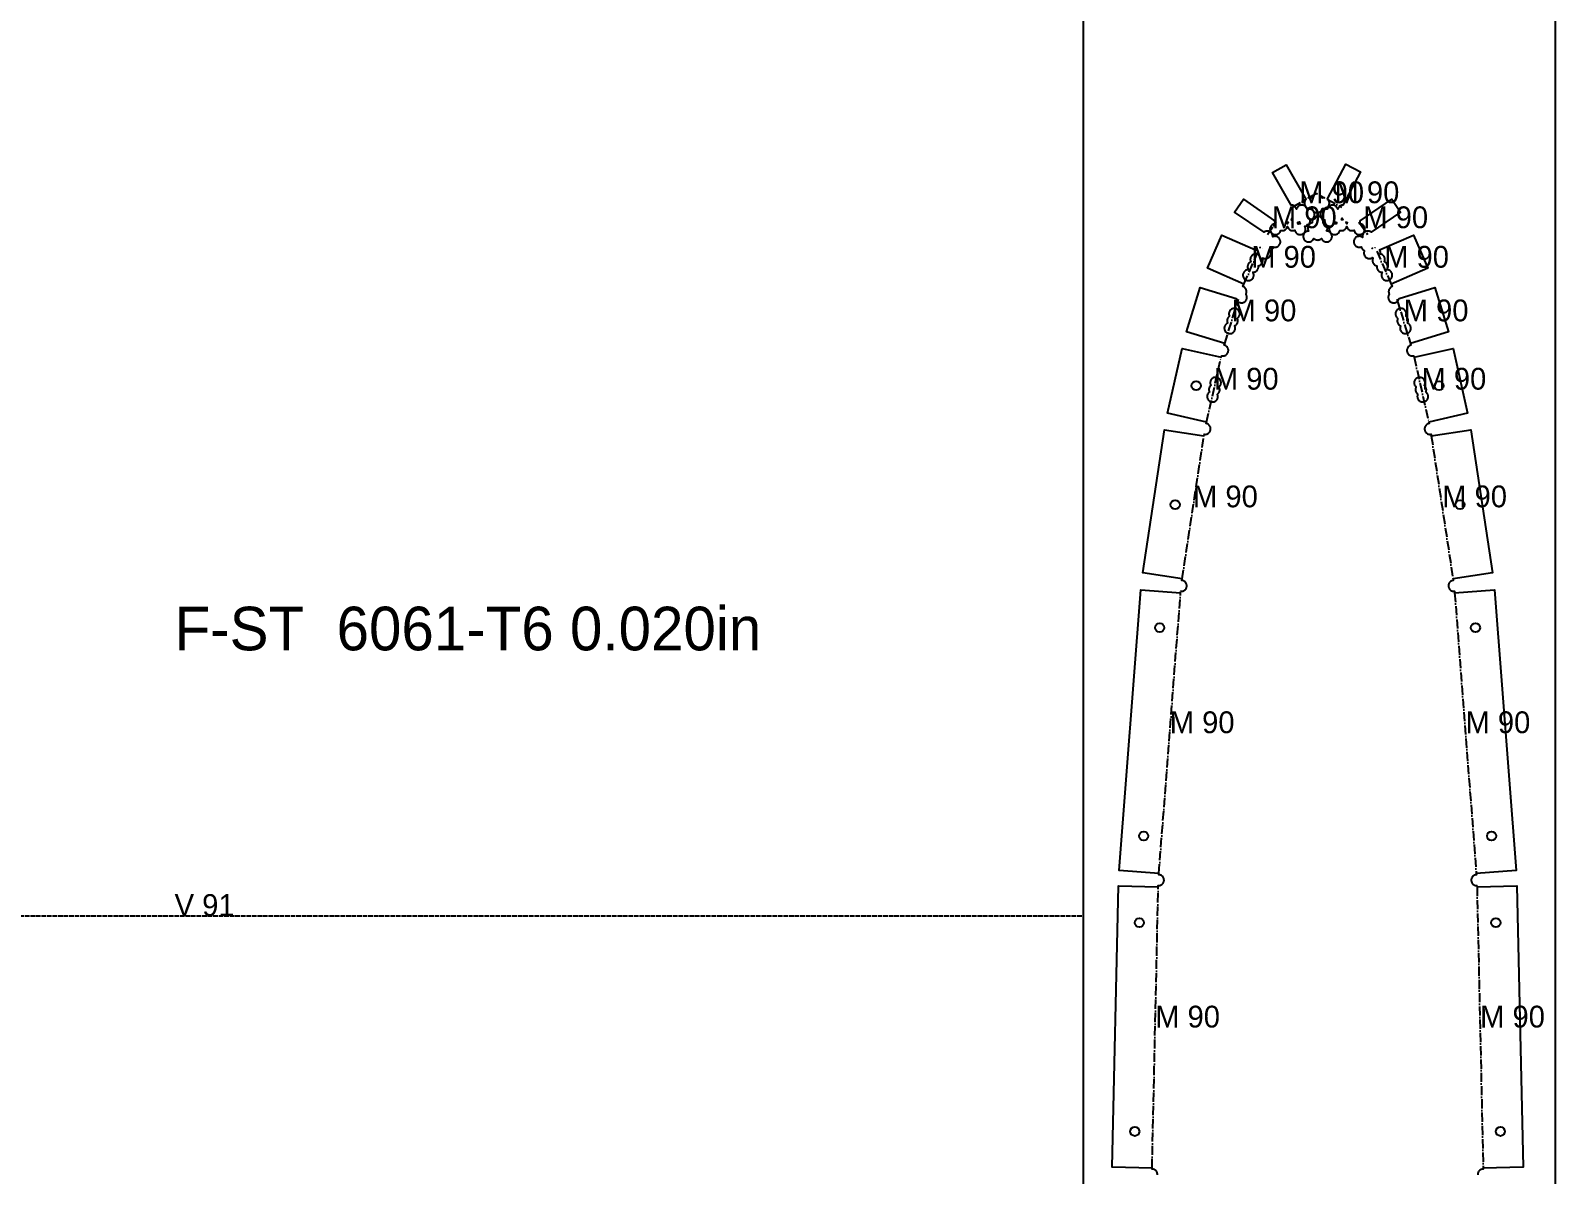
# Model space of a CAD drawing. Header units: millimetres. Extents: x 0 to 2536, y 0 to 1219.
# Drawn here: x 2018.3 to 2438, y 288.2 to 603 of the extents above; entities that cross this region are included whole.
import ezdxf

# ---------------------------------------------------------------- set-up
doc = ezdxf.new("R2010")
doc.units = ezdxf.units.MM
doc.linetypes.add('DASHDOT', pattern=[3.556, 2.54, -0.508, 0, -0.508])
doc.linetypes.add('DASHED', pattern=[1.524, 1.27, -0.254])
for name, color, linetype in [('CUT', 7, 'CONTINUOUS'), ('ETCH', 8, 'CONTINUOUS'), ('HOLE', 6, 'CONTINUOUS'), ('MOUNTAIN', 5, 'DASHDOT'), ('VALLEY', 1, 'DASHED')]:
    doc.layers.add(name, color=color, linetype=linetype)

msp = doc.modelspace()

# ---------------------------------------------------------------- linework, layer by layer
at = {"layer": 'CUT'}
for points in [[(1808, 0), (1808, 864.84), (2308, 864.84), (2308, 0), (1808, 0)], [(2371.91, 558.01), (2371.81, 557.98), (2372.14, 558.17), (2372.37, 558.05), (2372.35, 558.05), (2372.2, 558.05), (2372.05, 558.04), (2371.91, 558.01)], [(2370.98, 557.34), (2370.91, 557.21), (2370.85, 557.07), (2370.81, 556.93), (2370.8, 556.91), (2370.78, 556.92), (2370.63, 556.95), (2370.49, 556.97), (2370.34, 556.97), (2370.19, 556.96), (2370.05, 556.93), (2369.95, 556.9), (2371.24, 557.65), (2371.16, 557.57), (2371.06, 557.46), (2370.98, 557.34)], [(2373.72, 556.86), (2373.72, 556.9), (2373.68, 557.04), (2373.62, 557.18), (2373.55, 557.31), (2373.47, 557.43), (2373.43, 557.48), (2374.4, 556.97), (2374.37, 556.97), (2374.22, 556.97), (2374.08, 556.96), (2373.93, 556.93), (2373.79, 556.89), (2373.72, 556.86)], [(2364.08, 550.16), (2364.06, 550.2), (2364.11, 550.2), (2364.26, 550.21), (2364.4, 550.24), (2364.47, 550.26), (2364.42, 550.19), (2364.35, 550.06), (2364.29, 549.93), (2364.25, 549.79), (2364.24, 549.76), (2364.2, 549.89), (2364.15, 550.03), (2364.08, 550.16)], [(2365.7, 550.9), (2365.64, 550.9), (2365.5, 550.89), (2365.35, 550.86), (2365.29, 550.85), (2365.33, 550.91), (2365.4, 551.04), (2365.46, 551.18), (2365.51, 551.32), (2365.51, 551.34), (2365.55, 551.21), (2365.61, 551.07), (2365.67, 550.94), (2365.7, 550.9)], [(2367.63, 549.99), (2367.7, 549.86), (2367.72, 549.82), (2367.66, 549.82), (2367.52, 549.81), (2367.37, 549.78), (2367.23, 549.74), (2367.16, 549.72), (2367.16, 549.75), (2367.12, 549.89), (2367.06, 550.03), (2366.99, 550.16), (2366.97, 550.2), (2367.03, 550.2), (2367.17, 550.21), (2367.32, 550.24), (2367.46, 550.28), (2367.53, 550.31), (2367.53, 550.27), (2367.57, 550.13), (2367.63, 549.99)], [(2375.01, 547.8), (2375.01, 547.81), (2375.08, 547.94), (2375.14, 548.07), (2375.19, 548.21), (2375.22, 548.36), (2375.23, 548.5), (2375.23, 548.65), (2375.22, 548.8), (2375.19, 548.94), (2375.15, 549.08), (2375.1, 549.22), (2375.03, 549.35), (2374.95, 549.47), (2374.86, 549.59), (2374.75, 549.69), (2374.64, 549.79), (2374.52, 549.87), (2374.39, 549.94), (2374.26, 550), (2374.12, 550.04), (2374.01, 550.06), (2374.02, 550.1), (2374.04, 550.25), (2374.04, 550.4), (2374.02, 550.54), (2374, 550.69), (2373.96, 550.83), (2373.9, 550.97), (2373.83, 551.1), (2373.75, 551.22), (2373.66, 551.34), (2373.56, 551.44), (2373.44, 551.54), (2373.32, 551.62), (2373.19, 551.69), (2373.06, 551.75), (2372.92, 551.79), (2372.77, 551.82), (2372.63, 551.84), (2372.48, 551.84), (2372.33, 551.83), (2372.19, 551.8), (2372.05, 551.76), (2371.91, 551.7), (2371.78, 551.64), (2371.66, 551.56), (2371.54, 551.46), (2371.44, 551.36), (2371.34, 551.25), (2371.26, 551.13), (2371.19, 551), (2371.13, 550.86), (2371.09, 550.72), (2371.06, 550.58), (2371.04, 550.43), (2371.04, 550.28), (2371.05, 550.14), (2371.07, 550.06), (2370.99, 550.05), (2370.85, 550.01), (2370.71, 549.95), (2370.58, 549.89), (2370.46, 549.81), (2370.35, 549.71), (2370.24, 549.61), (2370.15, 549.5), (2370.06, 549.38), (2369.99, 549.25), (2369.93, 549.11), (2369.89, 548.97), (2369.86, 548.83), (2369.84, 548.68), (2369.84, 548.54), (2369.85, 548.39), (2369.88, 548.24), (2369.92, 548.1), (2369.98, 547.97), (2370.05, 547.84), (2370.07, 547.8), (2370.01, 547.8), (2369.87, 547.79), (2369.72, 547.76), (2369.58, 547.72), (2369.44, 547.66), (2369.31, 547.6), (2369.19, 547.51), (2369.08, 547.42), (2368.97, 547.32), (2368.88, 547.21), (2368.79, 547.09), (2368.72, 546.96), (2368.66, 546.82), (2368.62, 546.68), (2368.59, 546.54), (2368.57, 546.39), (2368.57, 546.24), (2368.58, 546.1), (2368.61, 545.95), (2368.65, 545.81), (2368.71, 545.67), (2368.78, 545.54), (2368.86, 545.42), (2368.95, 545.31), (2369.05, 545.2), (2369.16, 545.11), (2369.28, 545.02), (2369.41, 544.95), (2369.55, 544.89), (2369.69, 544.85), (2369.83, 544.82), (2369.98, 544.8), (2370.13, 544.8), (2370.27, 544.81), (2370.42, 544.84), (2370.56, 544.88), (2370.7, 544.94), (2370.83, 545), (2370.95, 545.09), (2371.07, 545.18), (2371.17, 545.28), (2371.27, 545.39), (2371.35, 545.51), (2371.42, 545.64), (2371.48, 545.78), (2371.48, 545.78), (2371.52, 545.74), (2371.63, 545.65), (2371.75, 545.57), (2371.88, 545.49), (2372.02, 545.44), (2372.16, 545.39), (2372.3, 545.36), (2372.45, 545.35), (2372.59, 545.34), (2372.74, 545.36), (2372.89, 545.38), (2373.03, 545.43), (2373.16, 545.48), (2373.29, 545.55), (2373.42, 545.63), (2373.53, 545.72), (2373.6, 545.78), (2373.64, 545.67), (2373.71, 545.54), (2373.79, 545.42), (2373.88, 545.31), (2373.99, 545.2), (2374.1, 545.11), (2374.22, 545.02), (2374.35, 544.95), (2374.48, 544.89), (2374.62, 544.85), (2374.77, 544.82), (2374.91, 544.8), (2375.06, 544.8), (2375.21, 544.81), (2375.35, 544.84), (2375.49, 544.88), (2375.63, 544.94), (2375.76, 545), (2375.89, 545.09), (2376, 545.18), (2376.11, 545.28), (2376.2, 545.39), (2376.28, 545.51), (2376.35, 545.64), (2376.41, 545.78), (2376.46, 545.92), (2376.49, 546.06), (2376.5, 546.21), (2376.5, 546.36), (2376.49, 546.5), (2376.46, 546.65), (2376.42, 546.79), (2376.37, 546.93), (2376.3, 547.06), (2376.22, 547.18), (2376.13, 547.29), (2376.02, 547.4), (2375.91, 547.49), (2375.79, 547.58), (2375.66, 547.65), (2375.53, 547.71), (2375.39, 547.75), (2375.24, 547.78), (2375.1, 547.8), (2375.01, 547.8)], [(2377.37, 550.1), (2377.41, 550.24), (2377.42, 550.25), (2377.45, 550.25), (2377.59, 550.22), (2377.74, 550.2), (2377.82, 550.2), (2377.82, 550.19), (2377.75, 550.06), (2377.69, 549.93), (2377.65, 549.79), (2377.64, 549.77), (2377.61, 549.78), (2377.47, 549.81), (2377.32, 549.82), (2377.24, 549.82), (2377.24, 549.83), (2377.31, 549.96), (2377.37, 550.1)], [(2379.1, 550.91), (2379.17, 551.04), (2379.23, 551.18), (2379.28, 551.32), (2379.28, 551.34), (2379.32, 551.21), (2379.38, 551.07), (2379.45, 550.94), (2379.51, 550.85), (2379.48, 550.86), (2379.33, 550.89), (2379.19, 550.9), (2379.1, 550.9), (2379.1, 550.91)], [(2380.73, 550.19), (2380.66, 550.06), (2380.6, 549.93), (2380.56, 549.79), (2380.55, 549.76), (2380.51, 549.89), (2380.46, 550.03), (2380.39, 550.16), (2380.33, 550.26), (2380.36, 550.25), (2380.5, 550.22), (2380.65, 550.2), (2380.74, 550.2), (2380.73, 550.19)], [(2356.68, 543.3), (2356.71, 543.27), (2356.74, 543.26), (2356.66, 543.26), (2356.68, 543.3)], [(2357.46, 543.05), (2357.46, 543.05), (2357.46, 543.05), (2357.46, 543.05)], [(2387.49, 543.05), (2387.61, 543.05), (2387.56, 543.02), (2387.49, 543.05)], [(2388.4, 543.3), (2388.41, 543.26), (2388.34, 543.26), (2388.4, 543.3)], [(2348.12, 524.95), (2348.13, 524.8), (2348.16, 524.66), (2348.2, 524.52), (2348.26, 524.38), (2348.27, 524.36), (2348.24, 524.33), (2348.12, 524.24), (2348.02, 524.14), (2347.92, 524.03), (2347.84, 523.91), (2347.77, 523.78), (2347.71, 523.64), (2347.67, 523.5), (2347.64, 523.36), (2347.62, 523.21), (2347.62, 523.06), (2347.63, 522.92), (2347.66, 522.77), (2347.7, 522.63), (2347.75, 522.49), (2347.78, 522.45), (2347.73, 522.44), (2347.6, 522.37), (2347.48, 522.29), (2347.36, 522.2), (2347.26, 522.09), (2347.16, 521.98), (2347.08, 521.86), (2347.01, 521.73), (2346.95, 521.59), (2346.91, 521.45), (2346.88, 521.31), (2346.86, 521.16), (2346.86, 521.02), (2346.87, 520.87), (2346.9, 520.72), (2346.94, 520.58), (2347, 520.45), (2347.06, 520.32), (2347.14, 520.19), (2347.24, 520.08), (2347.34, 519.97), (2347.45, 519.88), (2347.57, 519.79), (2347.7, 519.72), (2347.84, 519.67), (2347.98, 519.62), (2348.12, 519.59), (2348.27, 519.58), (2348.42, 519.57), (2348.56, 519.59), (2348.71, 519.61), (2348.85, 519.65), (2348.98, 519.71), (2349.11, 519.78), (2349.24, 519.86), (2349.35, 519.95), (2349.46, 520.05), (2349.55, 520.17), (2349.64, 520.29), (2349.71, 520.42), (2349.76, 520.55), (2349.81, 520.69), (2349.84, 520.84), (2349.86, 520.98), (2349.86, 521.13), (2349.84, 521.28), (2349.82, 521.42), (2349.78, 521.56), (2349.72, 521.7), (2349.7, 521.74), (2349.74, 521.76), (2349.87, 521.82), (2350, 521.9), (2350.11, 522), (2350.22, 522.1), (2350.31, 522.21), (2350.39, 522.33), (2350.47, 522.46), (2350.52, 522.6), (2350.57, 522.74), (2350.6, 522.88), (2350.61, 523.03), (2350.62, 523.18), (2350.6, 523.32), (2350.58, 523.47), (2350.53, 523.61), (2350.48, 523.75), (2350.47, 523.77), (2350.5, 523.79), (2350.61, 523.88), (2350.72, 523.99), (2350.81, 524.1), (2350.9, 524.22), (2350.97, 524.35), (2351.03, 524.49), (2351.07, 524.63), (2351.1, 524.77), (2351.12, 524.92), (2351.12, 525.06), (2351.1, 525.21), (2351.08, 525.35), (2351.04, 525.5), (2350.98, 525.63), (2350.91, 525.76), (2350.83, 525.89), (2350.74, 526), (2350.64, 526.11), (2350.53, 526.2), (2350.4, 526.28), (2350.28, 526.36), (2350.14, 526.41), (2350, 526.46), (2349.86, 526.49), (2349.71, 526.5), (2349.56, 526.51), (2349.42, 526.49), (2349.27, 526.47), (2349.13, 526.42), (2348.99, 526.37), (2348.86, 526.3), (2348.74, 526.22), (2348.62, 526.13), (2348.52, 526.03), (2348.42, 525.91), (2348.34, 525.79), (2348.27, 525.66), (2348.21, 525.53), (2348.17, 525.39), (2348.14, 525.24), (2348.12, 525.1), (2348.12, 524.95)], [(2396.87, 525.5), (2396.82, 525.63), (2396.75, 525.76), (2396.67, 525.89), (2396.58, 526), (2396.48, 526.11), (2396.36, 526.2), (2396.24, 526.28), (2396.11, 526.36), (2395.98, 526.41), (2395.84, 526.46), (2395.69, 526.49), (2395.55, 526.5), (2395.4, 526.51), (2395.25, 526.49), (2395.11, 526.47), (2394.97, 526.42), (2394.83, 526.37), (2394.7, 526.3), (2394.58, 526.22), (2394.46, 526.13), (2394.36, 526.03), (2394.26, 525.91), (2394.18, 525.79), (2394.11, 525.66), (2394.05, 525.53), (2394.01, 525.39), (2393.98, 525.24), (2393.96, 525.1), (2393.96, 524.95), (2393.97, 524.8), (2394, 524.66), (2394.04, 524.52), (2394.09, 524.38), (2394.16, 524.25), (2394.24, 524.13), (2394.33, 524.01), (2394.44, 523.91), (2394.55, 523.81), (2394.61, 523.77), (2394.55, 523.64), (2394.51, 523.5), (2394.48, 523.36), (2394.46, 523.21), (2394.46, 523.06), (2394.47, 522.92), (2394.5, 522.77), (2394.54, 522.63), (2394.6, 522.49), (2394.66, 522.36), (2394.74, 522.24), (2394.84, 522.12), (2394.94, 522.02), (2395.05, 521.93), (2395.17, 521.84), (2395.3, 521.77), (2395.37, 521.74), (2395.37, 521.73), (2395.31, 521.59), (2395.27, 521.45), (2395.24, 521.31), (2395.22, 521.16), (2395.22, 521.02), (2395.23, 520.87), (2395.26, 520.72), (2395.3, 520.58), (2395.35, 520.45), (2395.42, 520.32), (2395.5, 520.19), (2395.59, 520.08), (2395.7, 519.97), (2395.81, 519.88), (2395.93, 519.79), (2396.06, 519.72), (2396.2, 519.67), (2396.34, 519.62), (2396.48, 519.59), (2396.63, 519.58), (2396.77, 519.57), (2396.92, 519.59), (2397.07, 519.61), (2397.21, 519.65), (2397.34, 519.71), (2397.47, 519.78), (2397.6, 519.86), (2397.71, 519.95), (2397.82, 520.05), (2397.91, 520.17), (2398, 520.29), (2398.07, 520.42), (2398.12, 520.55), (2398.17, 520.69), (2398.2, 520.84), (2398.21, 520.98), (2398.22, 521.13), (2398.2, 521.28), (2398.18, 521.42), (2398.14, 521.56), (2398.08, 521.7), (2398.01, 521.83), (2397.93, 521.95), (2397.84, 522.07), (2397.74, 522.17), (2397.62, 522.27), (2397.5, 522.35), (2397.37, 522.42), (2397.3, 522.45), (2397.31, 522.46), (2397.37, 522.6), (2397.41, 522.74), (2397.44, 522.88), (2397.46, 523.03), (2397.46, 523.18), (2397.44, 523.32), (2397.42, 523.47), (2397.38, 523.61), (2397.32, 523.75), (2397.25, 523.88), (2397.17, 524), (2397.08, 524.11), (2396.98, 524.22), (2396.87, 524.31), (2396.81, 524.35), (2396.86, 524.49), (2396.91, 524.63), (2396.94, 524.77), (2396.95, 524.92), (2396.96, 525.06), (2396.94, 525.21), (2396.92, 525.35), (2396.87, 525.5)], [(2343.12, 506.7), (2343.06, 506.57), (2343.02, 506.43), (2342.99, 506.28), (2342.97, 506.14), (2342.97, 505.99), (2342.98, 505.84), (2343.01, 505.7), (2343.05, 505.56), (2343.11, 505.42), (2343.16, 505.31), (2343.12, 505.27), (2343.01, 505.17), (2342.92, 505.06), (2342.83, 504.94), (2342.76, 504.81), (2342.71, 504.67), (2342.66, 504.53), (2342.63, 504.39), (2342.62, 504.24), (2342.61, 504.09), (2342.63, 503.95), (2342.65, 503.8), (2342.69, 503.66), (2342.75, 503.53), (2342.76, 503.5), (2342.73, 503.48), (2342.62, 503.39), (2342.51, 503.28), (2342.42, 503.17), (2342.33, 503.05), (2342.26, 502.92), (2342.2, 502.79), (2342.16, 502.65), (2342.13, 502.5), (2342.11, 502.35), (2342.11, 502.21), (2342.12, 502.06), (2342.15, 501.92), (2342.19, 501.77), (2342.25, 501.64), (2342.32, 501.51), (2342.4, 501.38), (2342.49, 501.27), (2342.59, 501.16), (2342.7, 501.07), (2342.83, 500.99), (2342.95, 500.92), (2343.09, 500.86), (2343.23, 500.81), (2343.37, 500.78), (2343.52, 500.77), (2343.67, 500.77), (2343.81, 500.78), (2343.96, 500.81), (2344.1, 500.85), (2344.24, 500.9), (2344.37, 500.97), (2344.49, 501.05), (2344.61, 501.14), (2344.71, 501.24), (2344.81, 501.36), (2344.89, 501.48), (2344.96, 501.61), (2345.02, 501.74), (2345.06, 501.88), (2345.09, 502.03), (2345.11, 502.17), (2345.11, 502.32), (2345.1, 502.47), (2345.07, 502.61), (2345.03, 502.75), (2344.97, 502.89), (2344.96, 502.92), (2344.99, 502.94), (2345.11, 503.03), (2345.21, 503.13), (2345.31, 503.24), (2345.39, 503.37), (2345.46, 503.49), (2345.52, 503.63), (2345.56, 503.77), (2345.59, 503.91), (2345.61, 504.06), (2345.61, 504.21), (2345.6, 504.35), (2345.57, 504.5), (2345.53, 504.64), (2345.48, 504.78), (2345.42, 504.89), (2345.46, 504.92), (2345.57, 505.03), (2345.66, 505.14), (2345.75, 505.26), (2345.82, 505.39), (2345.88, 505.52), (2345.92, 505.66), (2345.95, 505.81), (2345.97, 505.96), (2345.97, 506.1), (2345.96, 506.25), (2345.93, 506.39), (2345.89, 506.53), (2345.83, 506.67), (2345.76, 506.8), (2345.68, 506.93), (2345.59, 507.04), (2345.49, 507.15), (2345.38, 507.24), (2345.26, 507.32), (2345.13, 507.39), (2344.99, 507.45), (2344.85, 507.5), (2344.71, 507.53), (2344.56, 507.54), (2344.41, 507.54), (2344.27, 507.53), (2344.12, 507.5), (2343.98, 507.46), (2343.84, 507.41), (2343.71, 507.34), (2343.59, 507.26), (2343.47, 507.17), (2343.37, 507.07), (2343.28, 506.95), (2343.19, 506.83), (2343.12, 506.7)], [(2401.26, 507.39), (2401.13, 507.45), (2400.99, 507.5), (2400.84, 507.53), (2400.7, 507.54), (2400.55, 507.54), (2400.4, 507.53), (2400.26, 507.5), (2400.12, 507.46), (2399.98, 507.41), (2399.85, 507.34), (2399.73, 507.26), (2399.61, 507.17), (2399.51, 507.07), (2399.41, 506.95), (2399.33, 506.83), (2399.26, 506.7), (2399.2, 506.57), (2399.15, 506.43), (2399.12, 506.28), (2399.11, 506.14), (2399.11, 505.99), (2399.12, 505.84), (2399.15, 505.7), (2399.19, 505.56), (2399.24, 505.42), (2399.31, 505.29), (2399.39, 505.17), (2399.48, 505.05), (2399.59, 504.95), (2399.66, 504.89), (2399.61, 504.81), (2399.56, 504.67), (2399.51, 504.53), (2399.48, 504.39), (2399.47, 504.24), (2399.46, 504.09), (2399.48, 503.95), (2399.5, 503.8), (2399.54, 503.66), (2399.6, 503.53), (2399.67, 503.39), (2399.75, 503.27), (2399.84, 503.16), (2399.94, 503.05), (2400.06, 502.96), (2400.11, 502.92), (2400.06, 502.79), (2400.01, 502.65), (2399.98, 502.5), (2399.97, 502.35), (2399.97, 502.21), (2399.98, 502.06), (2400.01, 501.92), (2400.05, 501.77), (2400.1, 501.64), (2400.17, 501.51), (2400.25, 501.38), (2400.34, 501.27), (2400.44, 501.16), (2400.56, 501.07), (2400.68, 500.99), (2400.81, 500.92), (2400.94, 500.86), (2401.08, 500.81), (2401.23, 500.78), (2401.37, 500.77), (2401.52, 500.77), (2401.67, 500.78), (2401.81, 500.81), (2401.95, 500.85), (2402.09, 500.9), (2402.22, 500.97), (2402.34, 501.05), (2402.46, 501.14), (2402.56, 501.24), (2402.66, 501.36), (2402.74, 501.48), (2402.81, 501.61), (2402.87, 501.74), (2402.92, 501.88), (2402.95, 502.03), (2402.96, 502.17), (2402.96, 502.32), (2402.95, 502.47), (2402.92, 502.61), (2402.88, 502.75), (2402.83, 502.89), (2402.76, 503.02), (2402.68, 503.14), (2402.59, 503.26), (2402.48, 503.36), (2402.37, 503.46), (2402.31, 503.5), (2402.37, 503.63), (2402.41, 503.77), (2402.44, 503.91), (2402.46, 504.06), (2402.46, 504.21), (2402.45, 504.35), (2402.42, 504.5), (2402.38, 504.64), (2402.33, 504.78), (2402.26, 504.91), (2402.18, 505.03), (2402.09, 505.15), (2401.98, 505.25), (2401.91, 505.31), (2401.95, 505.39), (2402.01, 505.52), (2402.06, 505.66), (2402.09, 505.81), (2402.1, 505.96), (2402.1, 506.1), (2402.09, 506.25), (2402.06, 506.39), (2402.02, 506.53), (2401.97, 506.67), (2401.9, 506.8), (2401.82, 506.93), (2401.73, 507.04), (2401.63, 507.15), (2401.51, 507.24), (2401.39, 507.32), (2401.26, 507.39)]]:
    msp.add_lwpolyline(points, close=True, dxfattribs=at)
msp.add_lwpolyline([(2328.47, 288.08), (2328.47, 288.23), (2328.46, 288.37), (2328.43, 288.52), (2328.39, 288.66), (2328.34, 288.8), (2328.27, 288.93), (2328.19, 289.05), (2328.1, 289.17), (2327.99, 289.27), (2327.88, 289.37), (2327.76, 289.45), (2327.63, 289.52), (2327.49, 289.58), (2327.35, 289.62), (2327.21, 289.65), (2327.06, 289.67), (2326.97, 289.67), (2326.98, 289.91), (2316.01, 290.15), (2317.71, 367.58), (2328.68, 367.34), (2328.69, 367.67), (2328.83, 367.67), (2328.97, 367.68), (2329.12, 367.71), (2329.26, 367.75), (2329.4, 367.81), (2329.53, 367.87), (2329.65, 367.95), (2329.77, 368.05), (2329.87, 368.15), (2329.97, 368.26), (2330.05, 368.38), (2330.12, 368.51), (2330.18, 368.65), (2330.22, 368.79), (2330.25, 368.93), (2330.27, 369.08), (2330.27, 369.23), (2330.26, 369.37), (2330.23, 369.52), (2330.19, 369.66), (2330.13, 369.79), (2330.07, 369.92), (2329.99, 370.05), (2329.89, 370.16), (2329.79, 370.27), (2329.68, 370.36), (2329.56, 370.45), (2329.43, 370.52), (2329.29, 370.57), (2329.15, 370.62), (2329.01, 370.65), (2328.86, 370.67), (2328.84, 370.67), (2328.86, 371), (2317.92, 371.84), (2323.89, 449.08), (2334.83, 448.23), (2334.86, 448.68), (2334.96, 448.67), (2335.1, 448.66), (2335.25, 448.68), (2335.39, 448.7), (2335.54, 448.74), (2335.67, 448.8), (2335.8, 448.87), (2335.93, 448.95), (2336.04, 449.04), (2336.15, 449.14), (2336.24, 449.26), (2336.32, 449.38), (2336.39, 449.51), (2336.45, 449.64), (2336.5, 449.78), (2336.53, 449.93), (2336.54, 450.07), (2336.54, 450.22), (2336.53, 450.37), (2336.51, 450.51), (2336.46, 450.65), (2336.41, 450.79), (2336.34, 450.92), (2336.26, 451.04), (2336.17, 451.16), (2336.07, 451.26), (2335.95, 451.36), (2335.83, 451.44), (2335.7, 451.51), (2335.57, 451.57), (2335.43, 451.61), (2335.28, 451.64), (2335.2, 451.65), (2335.27, 452.09), (2324.42, 453.74), (2330.4, 493.11), (2341.24, 491.46), (2341.31, 491.89), (2341.36, 491.88), (2341.51, 491.86), (2341.66, 491.86), (2341.8, 491.87), (2341.95, 491.9), (2342.09, 491.94), (2342.23, 491.99), (2342.36, 492.06), (2342.48, 492.14), (2342.6, 492.24), (2342.7, 492.34), (2342.79, 492.45), (2342.88, 492.57), (2342.95, 492.7), (2343.01, 492.84), (2343.05, 492.98), (2343.08, 493.12), (2343.1, 493.27), (2343.1, 493.41), (2343.09, 493.56), (2343.06, 493.71), (2343.02, 493.85), (2342.96, 493.98), (2342.9, 494.11), (2342.82, 494.24), (2342.72, 494.35), (2342.62, 494.46), (2342.51, 494.55), (2342.39, 494.64), (2342.26, 494.71), (2342.12, 494.76), (2341.98, 494.81), (2341.86, 494.83), (2341.96, 495.25), (2331.26, 497.67), (2335.28, 515.48), (2345.98, 513.06), (2346.08, 513.51), (2346.1, 513.5), (2346.24, 513.47), (2346.39, 513.45), (2346.54, 513.45), (2346.68, 513.47), (2346.83, 513.49), (2346.97, 513.53), (2347.11, 513.59), (2347.24, 513.66), (2347.36, 513.74), (2347.48, 513.83), (2347.58, 513.93), (2347.68, 514.04), (2347.76, 514.17), (2347.83, 514.3), (2347.89, 514.43), (2347.93, 514.57), (2347.96, 514.72), (2347.98, 514.86), (2347.98, 515.01), (2347.97, 515.16), (2347.94, 515.3), (2347.9, 515.44), (2347.84, 515.58), (2347.78, 515.71), (2347.7, 515.83), (2347.6, 515.95), (2347.5, 516.05), (2347.39, 516.15), (2347.27, 516.23), (2347.14, 516.3), (2347, 516.36), (2346.86, 516.4), (2346.85, 516.41), (2346.98, 516.84), (2336.49, 520.06), (2340.25, 532.3), (2350.13, 529.27), (2350.14, 529.2), (2350.19, 529.06), (2350.24, 528.92), (2350.31, 528.79), (2350.39, 528.67), (2350.48, 528.55), (2350.58, 528.45), (2350.7, 528.35), (2350.82, 528.27), (2350.95, 528.2), (2351.08, 528.14), (2351.22, 528.1), (2351.37, 528.07), (2351.51, 528.05), (2351.66, 528.05), (2351.81, 528.06), (2351.95, 528.09), (2352.09, 528.13), (2352.23, 528.19), (2352.36, 528.25), (2352.48, 528.33), (2352.6, 528.43), (2352.7, 528.53), (2352.8, 528.64), (2352.88, 528.76), (2352.95, 528.89), (2353.01, 529.03), (2353.05, 529.17), (2353.09, 529.31), (2353.1, 529.46), (2353.1, 529.61), (2353.09, 529.75), (2353.06, 529.9), (2353.02, 530.04), (2352.97, 530.17), (2352.9, 530.31), (2352.82, 530.43), (2352.85, 530.47), (2352.9, 530.61), (2352.95, 530.75), (2352.98, 530.89), (2352.99, 531.04), (2353, 531.18), (2352.98, 531.33), (2352.96, 531.48), (2352.91, 531.62), (2352.86, 531.75), (2352.79, 531.88), (2352.71, 532.01), (2352.62, 532.12), (2352.52, 532.23), (2352.4, 532.32), (2352.28, 532.41), (2352.15, 532.48), (2352.02, 532.53), (2351.98, 532.55), (2352.26, 533.17), (2342.2, 537.57), (2346.17, 546.65), (2355.46, 542.59), (2355.43, 542.54), (2355.36, 542.41), (2355.3, 542.28), (2355.26, 542.14), (2355.23, 541.99), (2355.21, 541.85), (2355.21, 541.7), (2355.22, 541.55), (2355.24, 541.48), (2355.16, 541.47), (2355.02, 541.43), (2354.88, 541.37), (2354.75, 541.3), (2354.63, 541.22), (2354.52, 541.13), (2354.41, 541.03), (2354.32, 540.92), (2354.23, 540.79), (2354.16, 540.67), (2354.1, 540.53), (2354.06, 540.39), (2354.03, 540.25), (2354.01, 540.1), (2354.01, 539.95), (2354.02, 539.81), (2354.05, 539.66), (2354.09, 539.52), (2354.15, 539.38), (2354.17, 539.34), (2354.13, 539.32), (2354, 539.26), (2353.87, 539.18), (2353.76, 539.08), (2353.65, 538.98), (2353.56, 538.87), (2353.47, 538.75), (2353.4, 538.62), (2353.35, 538.48), (2353.3, 538.34), (2353.27, 538.2), (2353.25, 538.05), (2353.25, 537.9), (2353.27, 537.76), (2353.29, 537.61), (2353.33, 537.47), (2353.39, 537.34), (2353.46, 537.2), (2353.48, 537.17), (2353.42, 537.17), (2353.28, 537.16), (2353.13, 537.13), (2352.99, 537.09), (2352.86, 537.03), (2352.73, 536.96), (2352.6, 536.88), (2352.49, 536.79), (2352.38, 536.69), (2352.29, 536.58), (2352.2, 536.46), (2352.13, 536.33), (2352.08, 536.19), (2352.03, 536.05), (2352, 535.91), (2351.98, 535.76), (2351.98, 535.61), (2352, 535.47), (2352.02, 535.32), (2352.06, 535.18), (2352.12, 535.04), (2352.19, 534.91), (2352.27, 534.79), (2352.36, 534.67), (2352.46, 534.57), (2352.57, 534.47), (2352.7, 534.39), (2352.83, 534.32), (2352.96, 534.26), (2353.1, 534.22), (2353.24, 534.19), (2353.39, 534.17), (2353.54, 534.17), (2353.69, 534.18), (2353.83, 534.21), (2353.97, 534.25), (2354.11, 534.31), (2354.24, 534.37), (2354.36, 534.45), (2354.48, 534.55), (2354.58, 534.65), (2354.68, 534.76), (2354.76, 534.88), (2354.83, 535.01), (2354.89, 535.15), (2354.93, 535.29), (2354.96, 535.43), (2354.98, 535.58), (2354.98, 535.73), (2354.97, 535.87), (2354.94, 536.02), (2354.9, 536.16), (2354.84, 536.3), (2354.78, 536.43), (2354.75, 536.46), (2354.81, 536.46), (2354.96, 536.48), (2355.1, 536.5), (2355.24, 536.54), (2355.38, 536.6), (2355.51, 536.67), (2355.63, 536.75), (2355.75, 536.84), (2355.85, 536.94), (2355.95, 537.05), (2356.03, 537.18), (2356.1, 537.3), (2356.16, 537.44), (2356.2, 537.58), (2356.23, 537.72), (2356.25, 537.87), (2356.25, 538.02), (2356.24, 538.16), (2356.22, 538.24), (2356.3, 538.25), (2356.44, 538.29), (2356.58, 538.35), (2356.71, 538.42), (2356.83, 538.5), (2356.94, 538.59), (2357.05, 538.69), (2357.14, 538.8), (2357.23, 538.92), (2357.3, 539.05), (2357.36, 539.19), (2357.4, 539.33), (2357.43, 539.47), (2357.45, 539.62), (2357.45, 539.77), (2357.44, 539.91), (2357.41, 540.06), (2357.37, 540.2), (2357.31, 540.34), (2357.29, 540.38), (2357.33, 540.39), (2357.42, 540.44), (2357.52, 540.39), (2357.66, 540.33), (2357.8, 540.28), (2357.94, 540.25), (2358.09, 540.24), (2358.23, 540.24), (2358.38, 540.25), (2358.53, 540.28), (2358.67, 540.32), (2358.8, 540.37), (2358.93, 540.44), (2359.06, 540.52), (2359.17, 540.61), (2359.28, 540.72), (2359.37, 540.83), (2359.46, 540.95), (2359.53, 541.08), (2359.58, 541.21), (2359.63, 541.35), (2359.66, 541.5), (2359.68, 541.64), (2359.68, 541.79), (2359.66, 541.94), (2359.64, 542.08), (2359.6, 542.22), (2359.54, 542.36), (2359.52, 542.4), (2359.56, 542.42), (2359.69, 542.49), (2359.82, 542.57), (2359.93, 542.66), (2360.04, 542.76), (2360.13, 542.88), (2360.21, 543), (2360.29, 543.13), (2360.34, 543.26), (2360.39, 543.4), (2360.39, 543.42), (2360.42, 543.41), (2360.56, 543.38), (2360.71, 543.37), (2360.86, 543.36), (2361, 543.38), (2361.15, 543.4), (2361.29, 543.44), (2361.43, 543.5), (2361.56, 543.57), (2361.68, 543.65), (2361.79, 543.74), (2361.9, 543.84), (2361.99, 543.96), (2362.08, 544.08), (2362.15, 544.21), (2362.21, 544.34), (2362.25, 544.48), (2362.28, 544.63), (2362.3, 544.77), (2362.3, 544.92), (2362.29, 545.07), (2362.26, 545.21), (2362.22, 545.35), (2362.16, 545.49), (2362.09, 545.62), (2362.01, 545.74), (2361.92, 545.86), (2361.82, 545.96), (2361.71, 546.06), (2361.58, 546.14), (2361.46, 546.21), (2361.32, 546.27), (2361.18, 546.31), (2361.04, 546.34), (2360.89, 546.36), (2360.74, 546.36), (2360.6, 546.35), (2360.45, 546.32), (2360.31, 546.28), (2360.19, 546.23), (2360.19, 546.36), (2360.18, 546.5), (2360.15, 546.65), (2360.11, 546.79), (2360.06, 546.93), (2359.99, 547.06), (2359.91, 547.18), (2359.82, 547.29), (2359.71, 547.4), (2359.6, 547.49), (2359.48, 547.58), (2359.35, 547.65), (2359.21, 547.71), (2359.07, 547.75), (2358.93, 547.78), (2358.78, 547.8), (2358.64, 547.8), (2358.49, 547.79), (2358.34, 547.76), (2358.2, 547.72), (2358.07, 547.66), (2357.94, 547.6), (2357.81, 547.51), (2357.8, 547.5), (2349.71, 553.04), (2352.11, 556.54), (2360.69, 550.66), (2360.69, 550.56), (2360.71, 550.41), (2360.73, 550.27), (2360.77, 550.13), (2360.83, 549.99), (2360.9, 549.86), (2360.92, 549.82), (2360.86, 549.82), (2360.72, 549.81), (2360.57, 549.78), (2360.43, 549.74), (2360.3, 549.69), (2360.17, 549.62), (2360.04, 549.54), (2359.93, 549.45), (2359.82, 549.34), (2359.73, 549.23), (2359.64, 549.11), (2359.57, 548.98), (2359.52, 548.85), (2359.47, 548.71), (2359.44, 548.56), (2359.42, 548.42), (2359.42, 548.27), (2359.44, 548.12), (2359.46, 547.98), (2359.5, 547.84), (2359.56, 547.7), (2359.63, 547.57), (2359.71, 547.44), (2359.8, 547.33), (2359.8, 547.33), (2359.9, 547.22), (2360.01, 547.13), (2360.14, 547.05), (2360.27, 546.98), (2360.4, 546.92), (2360.54, 546.87), (2360.68, 546.84), (2360.83, 546.83), (2360.98, 546.83), (2361.13, 546.84), (2361.27, 546.87), (2361.41, 546.91), (2361.55, 546.96), (2361.68, 547.03), (2361.8, 547.11), (2361.92, 547.2), (2362.02, 547.31), (2362.12, 547.42), (2362.2, 547.54), (2362.27, 547.67), (2362.33, 547.8), (2362.37, 547.94), (2362.38, 547.96), (2362.4, 547.95), (2362.55, 547.92), (2362.69, 547.91), (2362.84, 547.91), (2362.99, 547.92), (2363.13, 547.95), (2363.27, 547.99), (2363.41, 548.04), (2363.54, 548.11), (2363.66, 548.19), (2363.78, 548.28), (2363.88, 548.39), (2363.98, 548.5), (2364.06, 548.62), (2364.13, 548.75), (2364.19, 548.88), (2364.24, 549.02), (2364.24, 549.05), (2364.28, 548.92), (2364.34, 548.78), (2364.4, 548.65), (2364.48, 548.52), (2364.58, 548.41), (2364.68, 548.3), (2364.79, 548.21), (2364.91, 548.13), (2365.04, 548.06), (2365.18, 548), (2365.32, 547.95), (2365.46, 547.92), (2365.61, 547.91), (2365.76, 547.91), (2365.9, 547.92), (2366.05, 547.95), (2366.19, 547.99), (2366.26, 548.01), (2366.26, 547.98), (2366.3, 547.84), (2366.36, 547.7), (2366.43, 547.57), (2366.51, 547.44), (2366.6, 547.33), (2366.7, 547.22), (2366.81, 547.13), (2366.94, 547.05), (2367.07, 546.98), (2367.2, 546.92), (2367.34, 546.87), (2367.48, 546.84), (2367.63, 546.83), (2367.78, 546.83), (2367.93, 546.84), (2368.07, 546.87), (2368.21, 546.91), (2368.35, 546.96), (2368.48, 547.03), (2368.6, 547.11), (2368.72, 547.2), (2368.82, 547.31), (2368.92, 547.42), (2369, 547.54), (2369.07, 547.67), (2369.13, 547.8), (2369.17, 547.94), (2369.2, 548.09), (2369.22, 548.23), (2369.22, 548.38), (2369.21, 548.53), (2369.18, 548.67), (2369.14, 548.81), (2369.08, 548.95), (2369.02, 549.08), (2368.99, 549.12), (2369.05, 549.12), (2369.2, 549.13), (2369.34, 549.16), (2369.48, 549.2), (2369.62, 549.25), (2369.75, 549.32), (2369.87, 549.4), (2369.99, 549.49), (2370.09, 549.6), (2370.19, 549.71), (2370.27, 549.83), (2370.34, 549.96), (2370.4, 550.1), (2370.44, 550.24), (2370.47, 550.38), (2370.49, 550.53), (2370.49, 550.67), (2370.48, 550.82), (2370.46, 550.89), (2370.54, 550.91), (2370.68, 550.95), (2370.82, 551), (2370.95, 551.07), (2371.07, 551.15), (2371.18, 551.24), (2371.29, 551.35), (2371.38, 551.46), (2371.47, 551.58), (2371.54, 551.71), (2371.6, 551.84), (2371.64, 551.98), (2371.67, 552.13), (2371.69, 552.28), (2371.69, 552.42), (2371.68, 552.57), (2371.65, 552.71), (2371.61, 552.86), (2371.55, 552.99), (2371.48, 553.12), (2371.4, 553.25), (2371.31, 553.36), (2371.21, 553.47), (2371.1, 553.56), (2370.97, 553.64), (2370.85, 553.71), (2370.71, 553.77), (2370.57, 553.82), (2370.43, 553.85), (2370.28, 553.86), (2370.13, 553.86), (2369.99, 553.85), (2369.84, 553.82), (2369.7, 553.78), (2369.63, 553.76), (2369.63, 553.79), (2369.58, 553.94), (2369.53, 554.07), (2369.46, 554.2), (2369.38, 554.33), (2369.29, 554.44), (2369.19, 554.55), (2369.07, 554.64), (2368.95, 554.72), (2368.82, 554.79), (2368.69, 554.85), (2368.55, 554.9), (2368.4, 554.93), (2368.26, 554.94), (2368.11, 554.94), (2367.96, 554.93), (2367.82, 554.9), (2367.68, 554.86), (2367.54, 554.81), (2367.41, 554.74), (2367.29, 554.66), (2367.17, 554.57), (2367.07, 554.47), (2366.97, 554.35), (2366.89, 554.23), (2366.82, 554.1), (2366.76, 553.97), (2366.72, 553.83), (2366.71, 553.8), (2366.67, 553.94), (2366.62, 554.07), (2366.55, 554.2), (2366.47, 554.33), (2366.37, 554.44), (2366.27, 554.55), (2366.16, 554.64), (2366.04, 554.72), (2365.91, 554.79), (2365.77, 554.85), (2365.63, 554.9), (2365.49, 554.93), (2365.34, 554.94), (2365.3, 554.94), (2360.12, 563.88), (2363.84, 566.04), (2369.34, 556.55), (2369.38, 556.57), (2369.29, 556.49), (2369.2, 556.38), (2369.12, 556.26), (2369.05, 556.13), (2368.99, 555.99), (2368.94, 555.85), (2368.91, 555.71), (2368.9, 555.56), (2368.9, 555.41), (2368.91, 555.27), (2368.94, 555.12), (2368.98, 554.98), (2369.03, 554.84), (2369.1, 554.71), (2369.18, 554.59), (2369.27, 554.48), (2369.38, 554.37), (2369.49, 554.28), (2369.61, 554.19), (2369.74, 554.12), (2369.87, 554.06), (2370.01, 554.02), (2370.16, 553.99), (2370.3, 553.97), (2370.45, 553.97), (2370.6, 553.98), (2370.74, 554.01), (2370.88, 554.05), (2370.95, 554.08), (2370.96, 554.04), (2371, 553.9), (2371.05, 553.76), (2371.12, 553.63), (2371.2, 553.51), (2371.3, 553.4), (2371.4, 553.29), (2371.51, 553.2), (2371.63, 553.11), (2371.76, 553.04), (2371.9, 552.98), (2372.04, 552.94), (2372.18, 552.91), (2372.33, 552.89), (2372.47, 552.89), (2372.62, 552.9), (2372.77, 552.93), (2372.91, 552.97), (2373.04, 553.03), (2373.17, 553.1), (2373.3, 553.18), (2373.41, 553.27), (2373.52, 553.37), (2373.61, 553.48), (2373.7, 553.61), (2373.77, 553.73), (2373.82, 553.87), (2373.87, 554.01), (2373.87, 554.03), (2373.9, 554.02), (2374.04, 553.99), (2374.19, 553.97), (2374.34, 553.97), (2374.48, 553.98), (2374.63, 554.01), (2374.77, 554.05), (2374.91, 554.11), (2375.04, 554.18), (2375.16, 554.26), (2375.28, 554.35), (2375.38, 554.45), (2375.48, 554.56), (2375.56, 554.69), (2375.63, 554.81), (2375.69, 554.95), (2375.73, 555.09), (2375.76, 555.23), (2375.78, 555.38), (2375.78, 555.53), (2375.77, 555.67), (2375.74, 555.82), (2375.7, 555.96), (2375.64, 556.1), (2375.58, 556.23), (2375.5, 556.35), (2375.4, 556.47), (2375.3, 556.57), (2375.22, 556.64), (2380.34, 566.23), (2384.38, 564.07), (2379.51, 554.94), (2379.49, 554.94), (2379.34, 554.93), (2379.2, 554.9), (2379.05, 554.86), (2378.92, 554.81), (2378.79, 554.74), (2378.66, 554.66), (2378.55, 554.57), (2378.44, 554.47), (2378.35, 554.35), (2378.27, 554.23), (2378.19, 554.1), (2378.14, 553.97), (2378.09, 553.83), (2378.09, 553.8), (2378.05, 553.94), (2377.99, 554.07), (2377.92, 554.2), (2377.84, 554.33), (2377.75, 554.44), (2377.65, 554.55), (2377.54, 554.64), (2377.41, 554.72), (2377.29, 554.79), (2377.15, 554.85), (2377.01, 554.9), (2376.87, 554.93), (2376.72, 554.94), (2376.57, 554.94), (2376.43, 554.93), (2376.28, 554.9), (2376.14, 554.86), (2376, 554.81), (2375.87, 554.74), (2375.75, 554.66), (2375.63, 554.57), (2375.53, 554.47), (2375.43, 554.35), (2375.35, 554.23), (2375.28, 554.1), (2375.22, 553.97), (2375.18, 553.83), (2375.17, 553.81), (2375.15, 553.82), (2375, 553.85), (2374.86, 553.86), (2374.71, 553.86), (2374.56, 553.85), (2374.42, 553.82), (2374.28, 553.78), (2374.14, 553.73), (2374.01, 553.66), (2373.89, 553.58), (2373.77, 553.49), (2373.67, 553.39), (2373.57, 553.27), (2373.49, 553.15), (2373.42, 553.02), (2373.36, 552.89), (2373.32, 552.75), (2373.29, 552.6), (2373.27, 552.46), (2373.27, 552.31), (2373.28, 552.16), (2373.31, 552.02), (2373.35, 551.88), (2373.4, 551.74), (2373.47, 551.61), (2373.55, 551.49), (2373.64, 551.37), (2373.75, 551.27), (2373.86, 551.17), (2373.98, 551.09), (2374.11, 551.02), (2374.25, 550.96), (2374.39, 550.91), (2374.49, 550.89), (2374.48, 550.85), (2374.47, 550.71), (2374.46, 550.56), (2374.48, 550.41), (2374.5, 550.27), (2374.55, 550.13), (2374.6, 549.99), (2374.67, 549.86), (2374.75, 549.74), (2374.84, 549.62), (2374.94, 549.52), (2375.06, 549.42), (2375.18, 549.34), (2375.31, 549.27), (2375.44, 549.21), (2375.58, 549.17), (2375.73, 549.14), (2375.87, 549.12), (2375.96, 549.12), (2375.96, 549.11), (2375.89, 548.98), (2375.83, 548.85), (2375.78, 548.71), (2375.75, 548.56), (2375.74, 548.42), (2375.73, 548.27), (2375.75, 548.12), (2375.77, 547.98), (2375.82, 547.84), (2375.87, 547.7), (2375.94, 547.57), (2376.02, 547.44), (2376.11, 547.33), (2376.21, 547.22), (2376.33, 547.13), (2376.45, 547.05), (2376.58, 546.98), (2376.71, 546.92), (2376.85, 546.87), (2377, 546.84), (2377.14, 546.83), (2377.29, 546.83), (2377.44, 546.84), (2377.58, 546.87), (2377.72, 546.91), (2377.86, 546.96), (2377.99, 547.03), (2378.11, 547.11), (2378.23, 547.2), (2378.33, 547.31), (2378.43, 547.42), (2378.51, 547.54), (2378.58, 547.67), (2378.64, 547.8), (2378.68, 547.94), (2378.69, 547.96), (2378.72, 547.95), (2378.86, 547.92), (2379.01, 547.91), (2379.15, 547.91), (2379.3, 547.92), (2379.44, 547.95), (2379.59, 547.99), (2379.72, 548.04), (2379.85, 548.11), (2379.98, 548.19), (2380.09, 548.28), (2380.2, 548.39), (2380.29, 548.5), (2380.37, 548.62), (2380.45, 548.75), (2380.5, 548.88), (2380.55, 549.02), (2380.55, 549.05), (2380.59, 548.92), (2380.65, 548.78), (2380.72, 548.65), (2380.8, 548.52), (2380.89, 548.41), (2380.99, 548.3), (2381.1, 548.21), (2381.23, 548.13), (2381.35, 548.06), (2381.49, 548), (2381.63, 547.95), (2381.77, 547.92), (2381.92, 547.91), (2382.07, 547.91), (2382.21, 547.92), (2382.36, 547.95), (2382.5, 547.99), (2382.57, 548.01), (2382.57, 547.98), (2382.62, 547.84), (2382.67, 547.7), (2382.74, 547.57), (2382.82, 547.44), (2382.91, 547.33), (2383.01, 547.22), (2383.13, 547.13), (2383.25, 547.05), (2383.38, 546.98), (2383.51, 546.92), (2383.65, 546.87), (2383.8, 546.84), (2383.94, 546.83), (2384.09, 546.83), (2384.24, 546.84), (2384.38, 546.87), (2384.52, 546.91), (2384.66, 546.96), (2384.79, 547.03), (2384.91, 547.11), (2385.03, 547.2), (2385.13, 547.31), (2385.23, 547.42), (2385.31, 547.54), (2385.38, 547.67), (2385.44, 547.8), (2385.48, 547.94), (2385.51, 548.09), (2385.53, 548.23), (2385.53, 548.38), (2385.52, 548.53), (2385.49, 548.67), (2385.45, 548.81), (2385.4, 548.95), (2385.33, 549.08), (2385.25, 549.2), (2385.16, 549.32), (2385.05, 549.42), (2384.94, 549.52), (2384.82, 549.6), (2384.69, 549.67), (2384.55, 549.73), (2384.41, 549.78), (2384.27, 549.81), (2384.12, 549.82), (2384.04, 549.82), (2384.04, 549.83), (2384.11, 549.96), (2384.17, 550.1), (2384.21, 550.24), (2384.24, 550.38), (2384.26, 550.53), (2384.26, 550.58), (2392.97, 556.54), (2395.36, 553.04), (2387.28, 547.5), (2387.17, 547.58), (2387.04, 547.65), (2386.9, 547.71), (2386.76, 547.75), (2386.62, 547.78), (2386.47, 547.8), (2386.33, 547.8), (2386.18, 547.79), (2386.03, 547.76), (2385.89, 547.72), (2385.76, 547.66), (2385.63, 547.6), (2385.5, 547.51), (2385.39, 547.42), (2385.28, 547.32), (2385.19, 547.21), (2385.1, 547.09), (2385.03, 546.96), (2384.98, 546.82), (2384.93, 546.68), (2384.9, 546.54), (2384.89, 546.39), (2384.88, 546.24), (2384.9, 546.1), (2384.9, 546.06), (2384.9, 546.06), (2384.78, 546.14), (2384.65, 546.21), (2384.52, 546.27), (2384.38, 546.31), (2384.23, 546.34), (2384.09, 546.36), (2383.94, 546.36), (2383.79, 546.35), (2383.65, 546.32), (2383.51, 546.28), (2383.37, 546.23), (2383.24, 546.16), (2383.12, 546.08), (2383, 545.99), (2382.9, 545.88), (2382.8, 545.77), (2382.72, 545.65), (2382.65, 545.52), (2382.59, 545.38), (2382.55, 545.24), (2382.51, 545.1), (2382.5, 544.95), (2382.5, 544.81), (2382.51, 544.66), (2382.54, 544.51), (2382.58, 544.37), (2382.63, 544.24), (2382.7, 544.11), (2382.78, 543.98), (2382.87, 543.87), (2382.98, 543.76), (2383.09, 543.67), (2383.21, 543.58), (2383.34, 543.51), (2383.48, 543.46), (2383.62, 543.41), (2383.76, 543.38), (2383.91, 543.37), (2384.05, 543.36), (2384.2, 543.38), (2384.34, 543.4), (2384.49, 543.44), (2384.55, 543.47), (2384.56, 543.43), (2384.6, 543.29), (2384.66, 543.16), (2384.72, 543.03), (2384.8, 542.9), (2384.9, 542.79), (2385, 542.68), (2385.11, 542.59), (2385.23, 542.5), (2385.36, 542.43), (2385.44, 542.4), (2385.43, 542.39), (2385.37, 542.26), (2385.33, 542.12), (2385.3, 541.97), (2385.28, 541.83), (2385.28, 541.68), (2385.29, 541.53), (2385.32, 541.39), (2385.36, 541.25), (2385.41, 541.11), (2385.48, 540.98), (2385.56, 540.86), (2385.66, 540.74), (2385.76, 540.64), (2385.87, 540.54), (2385.99, 540.46), (2386.12, 540.39), (2386.26, 540.33), (2386.4, 540.28), (2386.54, 540.25), (2386.69, 540.24), (2386.83, 540.24), (2386.98, 540.25), (2387.13, 540.28), (2387.27, 540.32), (2387.4, 540.37), (2387.53, 540.44), (2387.59, 540.48), (2387.71, 540.41), (2387.78, 540.38), (2387.78, 540.37), (2387.72, 540.23), (2387.68, 540.09), (2387.65, 539.95), (2387.63, 539.8), (2387.63, 539.65), (2387.64, 539.51), (2387.67, 539.36), (2387.71, 539.22), (2387.76, 539.08), (2387.83, 538.95), (2387.91, 538.83), (2388, 538.72), (2388.11, 538.61), (2388.22, 538.52), (2388.34, 538.43), (2388.47, 538.36), (2388.61, 538.3), (2388.75, 538.26), (2388.85, 538.24), (2388.84, 538.2), (2388.83, 538.05), (2388.82, 537.9), (2388.84, 537.76), (2388.86, 537.61), (2388.91, 537.47), (2388.96, 537.34), (2389.03, 537.2), (2389.11, 537.08), (2389.2, 536.97), (2389.3, 536.86), (2389.42, 536.77), (2389.54, 536.68), (2389.67, 536.61), (2389.8, 536.55), (2389.94, 536.51), (2390.09, 536.48), (2390.23, 536.46), (2390.32, 536.46), (2390.32, 536.46), (2390.25, 536.33), (2390.19, 536.19), (2390.14, 536.05), (2390.11, 535.91), (2390.1, 535.76), (2390.09, 535.61), (2390.11, 535.47), (2390.13, 535.32), (2390.18, 535.18), (2390.23, 535.04), (2390.3, 534.91), (2390.38, 534.79), (2390.47, 534.67), (2390.57, 534.57), (2390.69, 534.47), (2390.81, 534.39), (2390.94, 534.32), (2391.07, 534.26), (2391.21, 534.22), (2391.36, 534.19), (2391.5, 534.17), (2391.65, 534.17), (2391.8, 534.18), (2391.94, 534.21), (2392.08, 534.25), (2392.22, 534.31), (2392.35, 534.37), (2392.47, 534.45), (2392.59, 534.55), (2392.69, 534.65), (2392.79, 534.76), (2392.87, 534.88), (2392.94, 535.01), (2393, 535.15), (2393.04, 535.29), (2393.07, 535.43), (2393.09, 535.58), (2393.09, 535.73), (2393.08, 535.87), (2393.05, 536.02), (2393.01, 536.16), (2392.96, 536.3), (2392.89, 536.43), (2392.81, 536.55), (2392.72, 536.66), (2392.61, 536.77), (2392.5, 536.86), (2392.38, 536.95), (2392.25, 537.02), (2392.11, 537.08), (2391.97, 537.12), (2391.83, 537.15), (2391.68, 537.17), (2391.6, 537.17), (2391.6, 537.18), (2391.67, 537.3), (2391.73, 537.44), (2391.77, 537.58), (2391.8, 537.72), (2391.82, 537.87), (2391.82, 538.02), (2391.81, 538.16), (2391.78, 538.31), (2391.74, 538.45), (2391.69, 538.59), (2391.62, 538.72), (2391.54, 538.84), (2391.45, 538.96), (2391.34, 539.06), (2391.23, 539.16), (2391.11, 539.24), (2390.98, 539.31), (2390.91, 539.34), (2390.91, 539.35), (2390.97, 539.49), (2391.02, 539.63), (2391.05, 539.77), (2391.06, 539.92), (2391.06, 540.07), (2391.05, 540.21), (2391.02, 540.36), (2390.98, 540.5), (2390.93, 540.63), (2390.86, 540.77), (2390.78, 540.89), (2390.69, 541), (2390.58, 541.11), (2390.47, 541.2), (2390.35, 541.29), (2390.22, 541.36), (2390.09, 541.42), (2389.95, 541.46), (2389.84, 541.48), (2389.85, 541.52), (2389.86, 541.67), (2389.87, 541.81), (2389.85, 541.96), (2389.83, 542.11), (2389.79, 542.25), (2389.73, 542.38), (2389.66, 542.51), (2389.61, 542.59), (2398.9, 546.65), (2402.87, 537.57), (2392.82, 533.17), (2393.09, 532.55), (2393.09, 532.55), (2392.95, 532.49), (2392.82, 532.42), (2392.7, 532.34), (2392.58, 532.25), (2392.48, 532.15), (2392.38, 532.03), (2392.3, 531.91), (2392.23, 531.78), (2392.17, 531.65), (2392.13, 531.51), (2392.1, 531.36), (2392.08, 531.22), (2392.08, 531.07), (2392.09, 530.92), (2392.12, 530.78), (2392.16, 530.64), (2392.22, 530.5), (2392.26, 530.42), (2392.19, 530.33), (2392.12, 530.21), (2392.07, 530.07), (2392.02, 529.93), (2391.99, 529.79), (2391.97, 529.64), (2391.97, 529.49), (2391.99, 529.35), (2392.01, 529.2), (2392.05, 529.06), (2392.11, 528.92), (2392.18, 528.79), (2392.26, 528.67), (2392.35, 528.55), (2392.45, 528.45), (2392.56, 528.35), (2392.69, 528.27), (2392.82, 528.2), (2392.95, 528.14), (2393.09, 528.1), (2393.23, 528.07), (2393.38, 528.05), (2393.53, 528.05), (2393.67, 528.06), (2393.82, 528.09), (2393.96, 528.13), (2394.1, 528.19), (2394.23, 528.25), (2394.35, 528.33), (2394.47, 528.43), (2394.57, 528.53), (2394.67, 528.64), (2394.75, 528.76), (2394.82, 528.89), (2394.88, 529.03), (2394.92, 529.17), (2394.94, 529.27), (2404.83, 532.3), (2408.58, 520.06), (2398.09, 516.84), (2398.23, 516.4), (2398.11, 516.37), (2397.97, 516.31), (2397.84, 516.25), (2397.72, 516.17), (2397.6, 516.07), (2397.49, 515.97), (2397.4, 515.86), (2397.32, 515.74), (2397.25, 515.61), (2397.19, 515.47), (2397.14, 515.33), (2397.11, 515.19), (2397.1, 515.04), (2397.1, 514.9), (2397.11, 514.75), (2397.14, 514.6), (2397.18, 514.46), (2397.23, 514.33), (2397.3, 514.2), (2397.38, 514.07), (2397.47, 513.96), (2397.58, 513.85), (2397.69, 513.76), (2397.81, 513.67), (2397.94, 513.6), (2398.07, 513.55), (2398.21, 513.5), (2398.36, 513.47), (2398.5, 513.45), (2398.65, 513.45), (2398.8, 513.47), (2398.94, 513.49), (2399, 513.51), (2399.1, 513.06), (2409.8, 515.48), (2413.82, 497.67), (2403.12, 495.25), (2403.21, 494.83), (2403.13, 494.82), (2402.99, 494.78), (2402.85, 494.72), (2402.72, 494.65), (2402.6, 494.57), (2402.48, 494.48), (2402.38, 494.38), (2402.28, 494.27), (2402.2, 494.14), (2402.13, 494.01), (2402.07, 493.88), (2402.02, 493.74), (2401.99, 493.59), (2401.98, 493.45), (2401.98, 493.3), (2401.99, 493.15), (2402.02, 493.01), (2402.06, 492.87), (2402.11, 492.73), (2402.18, 492.6), (2402.26, 492.48), (2402.35, 492.36), (2402.46, 492.26), (2402.57, 492.16), (2402.69, 492.08), (2402.82, 492.01), (2402.95, 491.95), (2403.09, 491.91), (2403.24, 491.88), (2403.38, 491.86), (2403.53, 491.86), (2403.68, 491.87), (2403.77, 491.89), (2403.83, 491.46), (2414.68, 493.11), (2420.66, 453.74), (2409.81, 452.09), (2409.88, 451.65), (2409.83, 451.65), (2409.68, 451.62), (2409.54, 451.58), (2409.4, 451.53), (2409.27, 451.46), (2409.15, 451.38), (2409.03, 451.29), (2408.93, 451.18), (2408.83, 451.07), (2408.75, 450.95), (2408.68, 450.82), (2408.62, 450.68), (2408.58, 450.54), (2408.55, 450.4), (2408.53, 450.25), (2408.53, 450.11), (2408.54, 449.96), (2408.57, 449.81), (2408.61, 449.67), (2408.67, 449.54), (2408.73, 449.41), (2408.81, 449.28), (2408.91, 449.17), (2409.01, 449.06), (2409.12, 448.97), (2409.24, 448.88), (2409.37, 448.81), (2409.51, 448.76), (2409.65, 448.71), (2409.79, 448.68), (2409.94, 448.67), (2410.09, 448.66), (2410.22, 448.68), (2410.25, 448.23), (2421.19, 449.08), (2427.15, 371.84), (2416.21, 371), (2416.24, 370.67), (2416.1, 370.65), (2415.96, 370.63), (2415.82, 370.59), (2415.68, 370.53), (2415.55, 370.46), (2415.42, 370.38), (2415.31, 370.29), (2415.2, 370.19), (2415.11, 370.08), (2415.03, 369.95), (2414.96, 369.82), (2414.9, 369.69), (2414.85, 369.55), (2414.82, 369.41), (2414.81, 369.26), (2414.81, 369.11), (2414.82, 368.96), (2414.85, 368.82), (2414.89, 368.68), (2414.94, 368.54), (2415.01, 368.41), (2415.09, 368.29), (2415.18, 368.17), (2415.29, 368.07), (2415.4, 367.97), (2415.52, 367.89), (2415.65, 367.82), (2415.78, 367.76), (2415.92, 367.72), (2416.07, 367.69), (2416.21, 367.67), (2416.36, 367.67), (2416.39, 367.67), (2416.4, 367.34), (2427.36, 367.58), (2429.07, 290.15), (2418.1, 289.91), (2418.1, 289.67), (2418.05, 289.67), (2417.9, 289.66), (2417.75, 289.63), (2417.61, 289.59), (2417.48, 289.53), (2417.35, 289.47), (2417.22, 289.39), (2417.11, 289.29), (2417, 289.19), (2416.91, 289.08), (2416.82, 288.96), (2416.75, 288.83), (2416.7, 288.69), (2416.65, 288.55), (2416.62, 288.41), (2416.6, 288.26), (2416.6, 288.11)], dxfattribs=at)
at = {"layer": 'ETCH'}
msp.add_lwpolyline([(0, 0), (2438, 0), (2438, 1219), (0, 1219)], close=True, dxfattribs=at)
at = {"layer": 'HOLE'}
for centre in [(2339.12, 505.25), (2405.96, 505.25), (2333.34, 472.52), (2411.74, 472.52), (2329.1, 438.65), (2415.98, 438.65), (2324.68, 381.35), (2420.4, 381.35), (2323.49, 357.45), (2421.58, 357.45), (2322.23, 300.01), (2422.85, 300.01)]:
    msp.add_circle(centre, 1.25, dxfattribs=at)
at = {"layer": 'MOUNTAIN'}
for p, q in [((2365.62, 554.39), (2369.34, 556.55)), ((2375.17, 556.55), (2379.22, 554.39)), ((2358.77, 546.84), (2361.16, 550.34)), ((2383.92, 550.34), (2386.31, 546.84)), ((2352.26, 533.17), (2356.23, 542.26)), ((2388.85, 542.26), (2392.82, 533.17)), ((2346.98, 516.84), (2350.74, 529.08)), ((2394.34, 529.08), (2398.09, 516.84)), ((2341.96, 495.25), (2345.98, 513.06)), ((2399.1, 513.06), (2403.12, 495.25)), ((2335.27, 452.09), (2341.24, 491.46)), ((2403.83, 491.46), (2409.81, 452.09)), ((2328.86, 371), (2334.83, 448.23)), ((2410.25, 448.23), (2416.21, 371)), ((2326.98, 289.91), (2328.68, 367.34)), ((2416.4, 367.34), (2418.1, 289.91))]:
    msp.add_line(p, q, dxfattribs=at)
at = {"layer": 'VALLEY'}
msp.add_line((1808, 359.32), (2308, 359.32), dxfattribs=at)

# ---------------------------------------------------------------- texts
at = {"layer": 'ETCH'}
for s, height, p in [('M 90', 6, (2367.48, 555.47)), ('M 90', 6, (2377.19, 555.47)), ('M 90', 6, (2359.96, 548.59)), ('M 90', 6, (2385.11, 548.59)), ('M 90', 6, (2354.24, 537.72)), ('M 90', 6, (2390.84, 537.72)), ('M 90', 6, (2348.86, 522.96)), ('M 90', 6, (2396.22, 522.96)), ('M 90', 6, (2343.97, 504.16)), ('M 90', 6, (2401.11, 504.16)), ('M 90', 6, (2338.25, 471.78)), ('M 90', 6, (2406.82, 471.78)), ('F-ST  6061-T6 0.020in', 12, (2058, 432.42)), ('M 90', 6, (2331.84, 409.62)), ('M 90', 6, (2413.23, 409.62)), ('V 91', 6, (2058, 359.32)), ('M 90', 6, (2327.83, 328.62)), ('M 90', 6, (2417.25, 328.62))]:
    msp.add_text(s, height=height, dxfattribs=at).set_placement(p)

doc.saveas('drawing.dxf')
